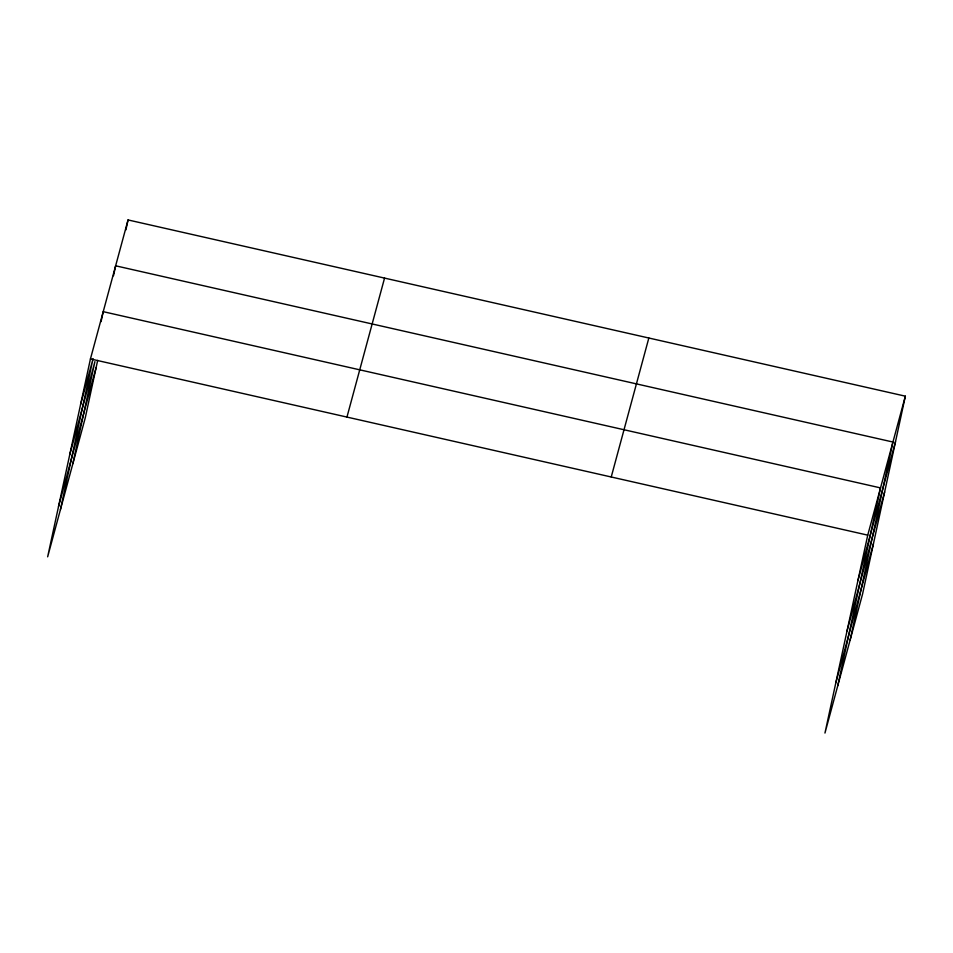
<?xml version="1.0" encoding="UTF-8"?>
<svg xmlns="http://www.w3.org/2000/svg" width="953" height="953" viewBox="0 0 953 953"><rect width="100%" height="100%" fill="white"/><g stroke="black" fill="none" stroke-linecap="round" stroke-linejoin="round"><path stroke-width="1.43" d="M905.35 396.174L867.742 535.145L824.953 733.06L862.56 594.076L905.35 396.174L128.047 219.94L90.44 358.924L47.65 556.826L85.258 417.855L97.682 360.365M60.432 509.581L93.072 358.626L80.6 404.441M101.078 321.626L103.222 311.667L880.524 487.9L837.735 685.803M72.845 463.718L94.919 361.616L69.724 454.724M113.49 275.762L115.635 265.804L892.937 442.037L850.147 639.94M125.891 229.899L128.047 219.94M58.526 506.543L96.134 367.56M346.952 417.08L384.559 278.097M611.23 476.988L648.838 338.017M857.903 580.663L895.51 441.692M847.026 630.957L884.634 491.974M835.829 682.765L873.436 543.794M90.44 358.924L867.742 535.145"/></g></svg>
